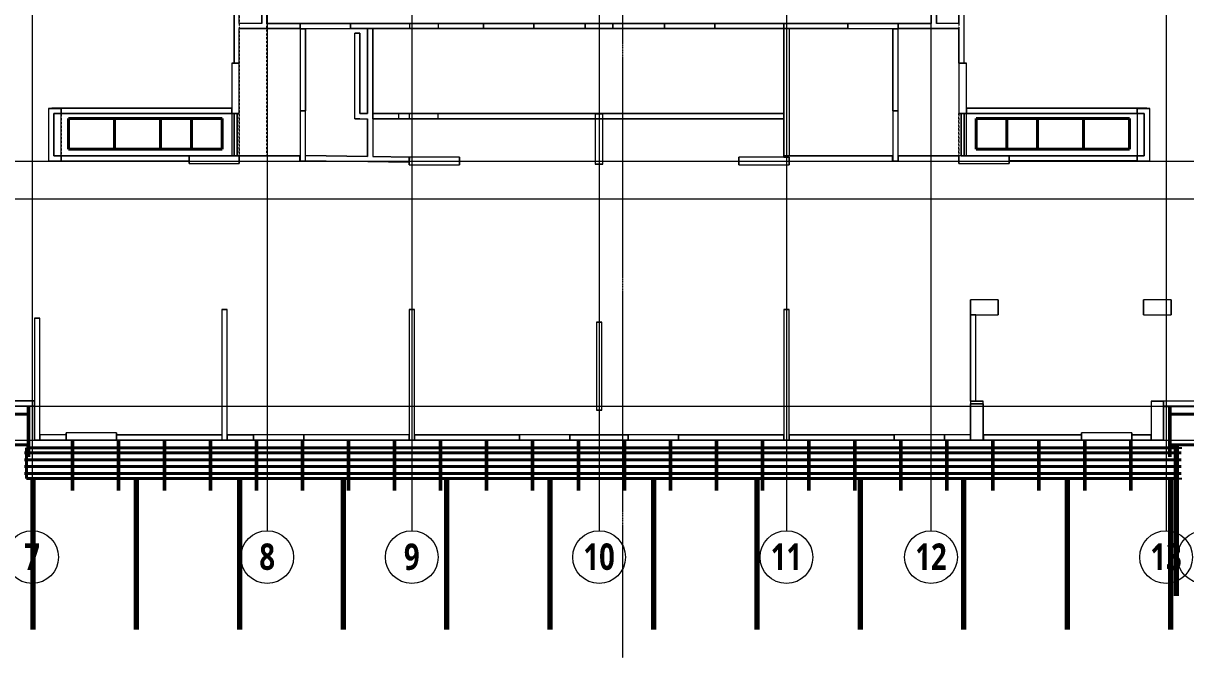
# Model space of a CAD drawing. Header units: millimetres. Extents: x -41779 to 122129, y -6962 to 59838.
# Drawn here: x 1830 to 48065, y -6962 to 18276 of the extents above; entities that cross this region are included whole.
import ezdxf

# ---------------------------------------------------------------- set-up
doc = ezdxf.new("R2010")
doc.units = ezdxf.units.MM
for name, pattern in [('Dash', [6.35, 3.175, -3.175]), ('Dash Dot 3mm', [5, 3, -1, 0, -1]), ('Grid Line', [10, 8, -1, 0, -1])]:
    doc.linetypes.add(name, pattern=pattern)
for name, color, linetype, lineweight in [('A-ANNO-MATC', 214, 'Dash Dot 3mm', 9), ('A-DETL', 90, 'Continuous', 5), ('A-DETL-HDLN', 90, 'Dash', 5), ('A-FLOR', 192, 'Continuous', 5), ('A-WALL', 113, 'Continuous', 15), ('S-BEAM', 12, 'Continuous', 15), ('S-GRID', 1, 'Continuous', 5), ('S-GRID-IDEN', 1, 'Continuous', 9)]:
    doc.layers.add(name, color=color, linetype=linetype, lineweight=lineweight)
doc.styles.add('Roboto_B', font='Roboto-Bold.ttf', dxfattribs={"width": 0.8, "height": 1050})

# ---------------------------------------------------------------- blocks, each defined once
blk = doc.blocks.new('BMS-SUPPER STRUCTURE_180317_rvt-1-Level 2 -  FRAME')
at = {"layer": 'A-FLOR', "color": 55}
for p, q in [((11523, 18271), (11523, 21676)), ((37943, 21676), (37943, 18271)), ((12843, 18271), (11523, 18271)), ((20133, 18271), (14843, 18271)), ((15733, 14681), (15733, 18061)), ((15733, 18061), (20133, 18061)), ((15733, 14471), (15733, 18061)), ((24183, 18271), (22133, 18271)), ((22133, 18061), (24183, 18061)), ((27333, 18271), (25283, 18271)), ((25283, 18061), (27333, 18061)), ((34623, 18271), (29333, 18271)), ((29333, 18061), (32078, 18061)), ((32078, 18061), (32078, 14681)), ((37943, 18271), (36623, 18271)), ((3333, 14691), (10123, 14691)), ((10213, 14691), (10213, 13001)), ((32078, 14681), (15733, 14681)), ((39253, 13001), (39253, 14691)), ((39343, 14691), (46133, 14691)), ((8423, 13001), (3333, 13001)), ((46133, 13001), (41043, 13001)), ((-2427, 3041), (2278, 3041)), ((47183, 3041), (51893, 3041)), ((2488, 1691), (3543, 1691)), ((5543, 1691), (9728, 1691)), ((9938, 1691), (10993, 1691)), ((12993, 1691), (17178, 1691)), ((17388, 1691), (21573, 1691)), ((23573, 1691), (25893, 1691)), ((27893, 1691), (32078, 1691)), ((32288, 1691), (36473, 1691)), ((38473, 1691), (39508, 1691)), ((40008, 1691), (43923, 1691)), ((45923, 1691), (46683, 1691))]:
    blk.add_line(p, q, dxfattribs=at)
at = {"layer": 'A-FLOR', "color": 9}
for p, q in [((11523, 21666), (11523, 18271)), ((37943, 18271), (37943, 21676)), ((11523, 18271), (12843, 18271)), ((12843, 18271), (14843, 18271)), ((14843, 18271), (15733, 18271)), ((15733, 18271), (18327, 18271)), ((15733, 18061), (15733, 14681)), ((16771, 18271), (20133, 18271)), ((20133, 18061), (16771, 18061)), ((18327, 18271), (20133, 18271)), ((20133, 18271), (22133, 18271)), ((20133, 18271), (22133, 18271)), ((22133, 18271), (20133, 18271)), ((22133, 18061), (20133, 18061)), ((22133, 18271), (24183, 18271)), ((22133, 18271), (24183, 18271)), ((24183, 18061), (22133, 18061)), ((24183, 18271), (25283, 18271)), ((24183, 18271), (25283, 18271)), ((25283, 18271), (24183, 18271)), ((25283, 18061), (24183, 18061)), ((25283, 18271), (27333, 18271)), ((25283, 18271), (27333, 18271)), ((27333, 18061), (25283, 18061)), ((27333, 18271), (29333, 18271)), ((27333, 18271), (29333, 18271)), ((29333, 18271), (27333, 18271)), ((29333, 18061), (27333, 18061)), ((29333, 18271), (34623, 18271)), ((29333, 18271), (32078, 18271)), ((32078, 18061), (29333, 18061)), ((32078, 18271), (32078, 14681)), ((32078, 14681), (32078, 18061)), ((34623, 18271), (36623, 18271)), ((36623, 18271), (37943, 18271)), ((3333, 14691), (3053, 14691)), ((3053, 14691), (3053, 13001)), ((10123, 14691), (3333, 14691)), ((10213, 13001), (10213, 14691)), ((15733, 14681), (16771, 14681)), ((16771, 14471), (15733, 14471)), ((15733, 14471), (16771, 14471)), ((16771, 14681), (32078, 14681)), ((18327, 14471), (16771, 14471)), ((24583, 14471), (18327, 14471)), ((24883, 14471), (24583, 14471)), ((24583, 14471), (24883, 14471)), ((32078, 14471), (24883, 14471)), ((39253, 14691), (39253, 13001)), ((46133, 14691), (39343, 14691)), ((46413, 14691), (46133, 14691)), ((46413, 13001), (46413, 14691)), ((3053, 13001), (3333, 13001)), ((3333, 13001), (8423, 13001)), ((8423, 13001), (10123, 13001)), ((39343, 13001), (41043, 13001)), ((41043, 13001), (46133, 13001)), ((46133, 13001), (46413, 13001)), ((2278, 3041), (-2427, 3041)), ((2278, 1691), (2278, 3041)), ((51893, 3041), (47183, 3041)), ((47183, 3031), (47183, 1691)), ((2488, 1691), (2278, 1691)), ((3543, 1691), (2488, 1691)), ((5543, 1691), (3543, 1691)), ((9728, 1691), (5543, 1691)), ((9938, 1691), (9728, 1691)), ((10993, 1691), (9938, 1691)), ((12993, 1691), (10993, 1691)), ((17178, 1691), (12993, 1691)), ((17388, 1691), (17178, 1691)), ((21573, 1691), (17388, 1691)), ((23573, 1691), (21573, 1691)), ((25893, 1691), (23573, 1691)), ((27893, 1691), (25893, 1691)), ((32078, 1691), (27893, 1691)), ((32288, 1691), (32078, 1691)), ((36473, 1691), (32288, 1691)), ((38473, 1691), (36473, 1691)), ((39508, 1691), (38473, 1691)), ((40008, 1691), (39508, 1691)), ((40021, 1691), (40008, 1691)), ((43923, 1691), (40021, 1691)), ((45923, 1691), (43923, 1691)), ((46683, 1691), (45923, 1691)), ((47183, 1691), (46683, 1691))]:
    blk.add_line(p, q, dxfattribs=at)
at = {"layer": 'A-FLOR', "color": 43}
for p, q in [((14843, 18271), (12843, 18271)), ((22133, 18271), (20133, 18271)), ((20133, 18061), (22133, 18061)), ((25283, 18271), (24183, 18271)), ((24183, 18061), (25283, 18061)), ((29333, 18271), (27333, 18271)), ((27333, 18061), (29333, 18061)), ((36623, 18271), (34623, 18271)), ((3053, 13001), (3053, 14691)), ((3053, 14691), (3333, 14691)), ((10123, 14691), (10213, 14691)), ((39253, 14691), (39343, 14691)), ((46133, 14691), (46413, 14691)), ((46413, 14691), (46413, 13001)), ((3333, 13001), (3053, 13001)), ((10213, 13001), (8423, 13001)), ((41043, 13001), (39253, 13001)), ((46413, 13001), (46133, 13001)), ((2278, 3041), (2278, 1691)), ((47183, 1691), (47183, 3041)), ((2278, 1691), (2488, 1691)), ((3543, 1691), (5543, 1691)), ((9728, 1691), (9938, 1691)), ((10993, 1691), (12993, 1691)), ((17178, 1691), (17388, 1691)), ((21573, 1691), (23573, 1691)), ((25893, 1691), (27893, 1691)), ((32078, 1691), (32288, 1691)), ((36473, 1691), (38473, 1691)), ((39508, 1691), (40008, 1691)), ((43923, 1691), (45923, 1691)), ((46683, 1691), (47183, 1691))]:
    blk.add_line(p, q, dxfattribs=at)
at = {"layer": 'A-FLOR', "color": 50}
for p, q in [((15733, 18271), (16771, 18271)), ((17186, 18271), (15733, 18271)), ((16771, 18061), (15733, 18061)), ((15733, 18061), (15733, 14681)), ((20133, 18271), (17186, 18271)), ((24183, 18271), (22133, 18271)), ((27333, 18271), (25283, 18271)), ((30936, 18271), (29333, 18271)), ((32078, 18271), (30936, 18271)), ((32078, 18061), (32078, 18271)), ((32078, 14681), (32078, 18061)), ((10213, 14691), (10123, 14691)), ((15733, 14681), (15733, 14471)), ((16771, 14471), (17186, 14471)), ((17186, 14471), (24583, 14471)), ((24883, 14471), (32078, 14471)), ((32078, 14681), (32078, 14471)), ((32078, 14471), (32078, 14681)), ((39343, 14691), (39253, 14691)), ((10123, 13001), (10213, 13001)), ((39253, 13001), (39343, 13001)), ((47183, 3041), (47183, 3031))]:
    blk.add_line(p, q, dxfattribs=at)
at = {"layer": 'A-WALL', "color": 8, "lineweight": 18}
for p, q in [((14843, 18271), (12843, 18271)), ((12843, 18271), (12843, 18061)), ((12843, 18061), (14843, 18061)), ((14843, 18061), (14843, 18271)), ((22133, 18271), (20133, 18271)), ((20133, 18271), (20133, 18061)), ((20133, 18061), (22133, 18061)), ((22133, 18061), (22133, 18271)), ((25283, 18271), (24183, 18271)), ((24183, 18271), (24183, 18061)), ((24183, 18061), (25283, 18061)), ((25283, 18061), (25283, 18271)), ((29333, 18271), (27333, 18271)), ((27333, 18271), (27333, 18061)), ((27333, 18061), (29333, 18061)), ((29333, 18061), (29333, 18271)), ((36623, 18271), (34623, 18271)), ((34623, 18271), (34623, 18061)), ((34623, 18061), (36623, 18061)), ((36623, 18061), (36623, 18271)), ((10423, 16691), (10123, 16691)), ((10123, 16691), (10123, 14691)), ((10423, 14691), (10423, 16691)), ((39343, 16691), (39043, 16691)), ((39043, 16691), (39043, 14691)), ((39343, 14691), (39343, 16691)), ((2833, 14891), (2833, 12791)), ((3333, 14891), (2833, 14891)), ((3333, 12791), (3333, 14891)), ((46133, 14891), (46133, 12791)), ((46633, 14891), (46133, 14891)), ((46633, 12791), (46633, 14891)), ((10123, 14691), (10423, 14691)), ((12843, 14791), (12843, 12791)), ((13053, 14791), (12843, 14791)), ((13053, 12791), (13053, 14791)), ((24883, 14671), (24583, 14671)), ((24583, 14671), (24583, 12671)), ((24883, 12671), (24883, 14671)), ((36623, 14791), (36413, 14791)), ((36413, 14791), (36413, 12791)), ((36623, 12791), (36623, 14791)), ((39043, 14691), (39343, 14691)), ((10423, 13001), (8423, 13001)), ((8423, 13001), (8423, 12701)), ((10423, 12701), (10423, 13001)), ((19178, 12946), (17178, 12946)), ((17178, 12946), (17178, 12646)), ((19178, 12646), (19178, 12946)), ((32288, 12946), (30288, 12946)), ((30288, 12946), (30288, 12646)), ((32288, 12646), (32288, 12946)), ((41043, 13001), (39043, 13001)), ((39043, 13001), (39043, 12701)), ((41043, 12701), (41043, 13001)), ((2833, 12791), (3333, 12791)), ((8423, 12701), (10423, 12701)), ((12843, 12791), (13053, 12791)), ((17178, 12646), (19178, 12646)), ((24583, 12671), (24883, 12671)), ((30288, 12646), (32288, 12646)), ((36413, 12791), (36623, 12791)), ((39043, 12701), (41043, 12701)), ((46133, 12791), (46633, 12791)), ((40608, 7281), (39508, 7281)), ((39508, 7281), (39508, 6681)), ((40608, 6681), (40608, 7281)), ((47483, 7281), (46383, 7281)), ((46383, 7281), (46383, 6681)), ((47483, 6681), (47483, 7281)), ((2488, 6541), (2278, 6541)), ((2278, 6541), (2278, 1691)), ((2488, 1691), (2488, 6541)), ((9938, 6891), (9728, 6891)), ((9728, 6891), (9728, 1691)), ((9938, 1691), (9938, 6891)), ((17388, 6891), (17178, 6891)), ((17178, 6891), (17178, 1691)), ((17388, 1691), (17388, 6891)), ((32288, 6891), (32078, 6891)), ((32078, 6891), (32078, 1691)), ((32288, 1691), (32288, 6891)), ((39508, 6681), (40608, 6681)), ((46383, 6681), (47483, 6681)), ((24838, 6391), (24628, 6391)), ((24628, 6391), (24628, 2891)), ((24838, 2891), (24838, 6391)), ((39508, 3241), (39508, 1691)), ((40008, 3241), (39508, 3241)), ((40008, 1691), (40008, 3241)), ((46683, 3241), (46683, 1691)), ((47183, 3241), (46683, 3241)), ((47183, 1691), (47183, 3241)), ((24628, 2891), (24838, 2891)), ((5543, 1991), (3543, 1991)), ((3543, 1991), (3543, 1691)), ((5543, 1691), (5543, 1991)), ((12993, 1901), (10993, 1901)), ((10993, 1901), (10993, 1691)), ((12993, 1691), (12993, 1901)), ((23573, 1901), (21573, 1901)), ((21573, 1901), (21573, 1691)), ((23573, 1691), (23573, 1901)), ((27893, 1901), (25893, 1901)), ((25893, 1901), (25893, 1691)), ((27893, 1691), (27893, 1901)), ((38473, 1901), (36473, 1901)), ((36473, 1901), (36473, 1691)), ((38473, 1691), (38473, 1901)), ((45923, 1991), (43923, 1991)), ((43923, 1991), (43923, 1691)), ((45923, 1691), (45923, 1991)), ((2278, 1691), (2488, 1691)), ((3543, 1691), (5543, 1691)), ((9728, 1691), (9938, 1691)), ((10993, 1691), (12993, 1691)), ((17178, 1691), (17388, 1691)), ((21573, 1691), (23573, 1691)), ((25893, 1691), (27893, 1691)), ((32078, 1691), (32288, 1691)), ((36473, 1691), (38473, 1691)), ((39508, 1691), (40008, 1691)), ((43923, 1691), (45923, 1691)), ((46683, 1691), (47183, 1691))]:
    blk.add_line(p, q, dxfattribs=at)
at = {"layer": 'A-WALL', "color": 253, "lineweight": 13}
for p, q in [((12843, 18061), (12843, 18271)), ((14843, 18271), (12843, 18271)), ((12843, 18061), (14843, 18061)), ((14843, 18271), (14843, 18061)), ((20133, 18061), (20133, 18271)), ((22133, 18271), (20133, 18271)), ((20133, 18061), (22133, 18061)), ((22133, 18271), (22133, 18061)), ((24183, 18061), (24183, 18271)), ((25283, 18271), (24183, 18271)), ((24183, 18061), (25283, 18061)), ((25283, 18271), (25283, 18061)), ((27333, 18061), (27333, 18271)), ((29333, 18271), (27333, 18271)), ((27333, 18061), (29333, 18061)), ((29333, 18271), (29333, 18061)), ((34623, 18061), (34623, 18271)), ((36623, 18271), (34623, 18271)), ((34623, 18061), (36623, 18061)), ((36623, 18271), (36623, 18061)), ((10123, 16691), (10423, 16691)), ((10123, 16691), (10123, 14691)), ((10423, 14691), (10423, 16691)), ((39043, 16691), (39343, 16691)), ((39043, 16691), (39043, 14691)), ((39343, 14691), (39343, 16691)), ((2833, 14891), (2833, 12791)), ((2833, 14891), (3333, 14891)), ((3333, 12791), (3333, 14891)), ((46133, 14891), (46133, 12791)), ((46133, 14891), (46633, 14891)), ((46633, 12791), (46633, 14891)), ((10423, 14691), (10123, 14691)), ((12843, 14791), (12843, 12791)), ((12843, 14791), (13053, 14791)), ((13053, 12791), (13053, 14791)), ((24583, 14671), (24883, 14671)), ((24583, 14671), (24583, 12671)), ((24883, 12671), (24883, 14671)), ((36413, 14791), (36623, 14791)), ((36413, 14791), (36413, 12791)), ((36623, 12791), (36623, 14791)), ((39343, 14691), (39043, 14691)), ((10423, 13001), (8423, 13001)), ((8423, 12701), (8423, 13001)), ((10423, 13001), (10423, 12701)), ((19178, 12946), (17178, 12946)), ((17178, 12646), (17178, 12946)), ((19178, 12946), (19178, 12646)), ((30288, 12646), (30288, 12946)), ((32288, 12946), (30288, 12946)), ((32288, 12946), (32288, 12646)), ((41043, 13001), (39043, 13001)), ((39043, 12701), (39043, 13001)), ((41043, 13001), (41043, 12701)), ((3333, 12791), (2833, 12791)), ((8423, 12701), (10423, 12701)), ((13053, 12791), (12843, 12791)), ((17178, 12646), (19178, 12646)), ((24883, 12671), (24583, 12671)), ((30288, 12646), (32288, 12646)), ((36623, 12791), (36413, 12791)), ((39043, 12701), (41043, 12701)), ((46633, 12791), (46133, 12791)), ((39508, 6681), (39508, 7281)), ((40608, 7281), (39508, 7281)), ((40608, 7281), (40608, 6681)), ((46383, 6681), (46383, 7281)), ((47483, 7281), (46383, 7281)), ((47483, 7281), (47483, 6681)), ((2278, 6541), (2488, 6541)), ((2278, 6541), (2278, 1691)), ((2488, 1691), (2488, 6541)), ((9728, 6891), (9938, 6891)), ((9728, 6891), (9728, 1691)), ((9938, 1691), (9938, 6891)), ((17178, 6891), (17388, 6891)), ((17178, 6891), (17178, 1691)), ((17388, 1691), (17388, 6891)), ((32078, 6891), (32288, 6891)), ((32078, 6891), (32078, 1691)), ((32288, 1691), (32288, 6891)), ((39508, 6681), (40608, 6681)), ((46383, 6681), (47483, 6681)), ((24628, 6391), (24838, 6391)), ((24628, 6391), (24628, 2891)), ((24838, 2891), (24838, 6391)), ((39508, 3241), (39508, 1691)), ((39508, 3241), (40008, 3241)), ((40008, 1691), (40008, 3241)), ((46683, 3241), (46683, 1691)), ((46683, 3241), (47183, 3241)), ((47183, 1691), (47183, 3241)), ((24838, 2891), (24628, 2891)), ((39508, 1691), (39508, 3141)), ((40008, 3141), (39508, 3141)), ((40008, 3141), (40008, 1691)), ((5543, 1991), (3543, 1991)), ((3543, 1691), (3543, 1991)), ((5543, 1991), (5543, 1691)), ((12993, 1901), (10993, 1901)), ((10993, 1691), (10993, 1901)), ((12993, 1901), (12993, 1691)), ((23573, 1901), (21573, 1901)), ((21573, 1691), (21573, 1901)), ((23573, 1901), (23573, 1691)), ((27893, 1901), (25893, 1901)), ((25893, 1691), (25893, 1901)), ((27893, 1901), (27893, 1691)), ((38473, 1901), (36473, 1901)), ((36473, 1691), (36473, 1901)), ((38473, 1901), (38473, 1691)), ((45923, 1991), (43923, 1991)), ((43923, 1691), (43923, 1991)), ((45923, 1991), (45923, 1691)), ((2488, 1691), (2278, 1691)), ((3543, 1691), (5543, 1691)), ((9938, 1691), (9728, 1691)), ((10993, 1691), (12993, 1691)), ((17388, 1691), (17178, 1691)), ((21573, 1691), (23573, 1691)), ((25893, 1691), (27893, 1691)), ((32288, 1691), (32078, 1691)), ((36473, 1691), (38473, 1691)), ((40008, 1691), (39508, 1691)), ((40008, 1691), (39508, 1691)), ((43923, 1691), (45923, 1691)), ((47183, 1691), (46683, 1691))]:
    blk.add_line(p, q, dxfattribs=at)
at = {"layer": 'A-WALL', "color": 254, "lineweight": 13}
for p, q in [((39508, 3141), (39508, 1901)), ((39508, 3141), (40008, 3141)), ((40008, 1691), (40008, 3141)), ((40008, 1691), (39508, 1691))]:
    blk.add_line(p, q, dxfattribs=at)
at = {"layer": 'A-WALL', "color": 10, "lineweight": 13}
blk.add_line((39508, 1901), (39508, 1691), dxfattribs=at)
at = {"layer": 'S-BEAM', "color": 135, "lineweight": 13}
for p, q in [((11523, 18271), (11523, 21666)), ((37943, 21676), (37943, 18271)), ((10213, 20506), (10213, 16691)), ((10423, 18271), (10423, 20506)), ((11313, 20596), (11313, 18271)), ((38153, 18271), (38153, 20596)), ((39043, 20506), (39043, 18271)), ((39253, 16691), (39253, 20506)), ((11313, 18271), (10423, 18271)), ((10423, 16691), (10423, 18061)), ((10423, 18061), (12843, 18061)), ((12843, 18271), (11523, 18271)), ((12843, 18048), (13053, 18048)), ((12843, 18048), (12843, 14791)), ((13053, 14791), (13053, 18048)), ((15733, 18271), (14843, 18271)), ((14843, 18061), (15733, 18061)), ((20133, 18271), (15733, 18271)), ((15733, 18061), (20133, 18061)), ((34623, 18271), (29333, 18271)), ((29333, 18061), (34623, 18061)), ((36413, 18048), (36623, 18048)), ((36413, 18048), (36413, 14791)), ((37943, 18271), (36623, 18271)), ((36623, 18061), (39043, 18061)), ((36623, 14791), (36623, 18048)), ((39043, 18271), (38153, 18271)), ((39043, 18061), (39043, 16691)), ((2961, 14891), (2961, 14901)), ((10123, 14901), (2961, 14901)), ((46518, 14901), (39343, 14901)), ((46518, 14901), (46518, 14891)), ((3333, 14691), (10123, 14691)), ((10123, 14691), (10123, 13001)), ((10333, 13001), (10333, 14691)), ((39133, 14691), (39133, 13001)), ((39343, 14691), (46133, 14691)), ((39343, 13001), (39343, 14691)), ((8423, 13001), (3333, 13001)), ((12830, 13001), (10423, 13001)), ((12830, 13001), (12830, 12791)), ((36400, 13001), (32078, 13001)), ((32078, 13001), (32078, 12946)), ((36400, 13001), (36400, 12791)), ((39043, 13001), (36623, 13001)), ((46133, 13001), (41043, 13001)), ((3333, 12791), (8423, 12791)), ((10423, 12791), (12830, 12791)), ((32288, 12791), (36400, 12791)), ((36623, 12791), (39043, 12791)), ((41043, 12801), (46133, 12801)), ((39508, 6681), (39508, 3241)), ((39718, 3241), (39718, 6681)), ((2278, 3251), (-2427, 3251)), ((51893, 3241), (47183, 3241)), ((-2427, 3041), (2278, 3041)), ((47183, 3031), (51893, 3031)), ((3543, 1901), (2488, 1901)), ((5543, 1901), (9728, 1901)), ((9938, 1901), (10993, 1901)), ((17178, 1901), (12993, 1901)), ((21573, 1901), (17388, 1901)), ((25893, 1901), (23573, 1901)), ((32078, 1901), (27893, 1901)), ((36473, 1901), (32288, 1901)), ((39508, 1901), (38473, 1901)), ((40021, 1691), (40021, 1901)), ((43923, 1901), (40021, 1901)), ((46683, 1901), (45923, 1901)), ((2488, 1691), (3543, 1691)), ((9728, 1691), (5543, 1691)), ((10993, 1691), (9938, 1691)), ((12993, 1691), (17178, 1691)), ((17388, 1691), (21573, 1691)), ((23573, 1691), (25893, 1691)), ((27893, 1691), (32078, 1691)), ((32288, 1691), (36473, 1691)), ((38473, 1691), (39508, 1691)), ((40021, 1691), (43923, 1691)), ((45923, 1691), (46683, 1691))]:
    blk.add_line(p, q, dxfattribs=at)
at = {"layer": 'S-BEAM', "color": 254, "lineweight": 13}
for p, q in [((11523, 18271), (11523, 21666)), ((37943, 21676), (37943, 18271)), ((10213, 16691), (10213, 20506)), ((10423, 18271), (10423, 20506)), ((11313, 18271), (11313, 20596)), ((38153, 20596), (38153, 18271)), ((39043, 18271), (39043, 20506)), ((39253, 16691), (39253, 20506)), ((11313, 18271), (10423, 18271)), ((10423, 16691), (10423, 18061)), ((12843, 18061), (10423, 18061)), ((12843, 18271), (11523, 18271)), ((13053, 18048), (12843, 18048)), ((12843, 18048), (12843, 14791)), ((13053, 18048), (13053, 14791)), ((15733, 18271), (14843, 18271)), ((15523, 18061), (14843, 18061)), ((15523, 18061), (15523, 14681)), ((15733, 18061), (15523, 18061)), ((15733, 18271), (18327, 18271)), ((18327, 18061), (15733, 18061)), ((15733, 18061), (15733, 14681)), ((18327, 18271), (18327, 18061)), ((20133, 18271), (18327, 18271)), ((20133, 18061), (18327, 18061)), ((20133, 18061), (20133, 18271)), ((29333, 18271), (29333, 18061)), ((34623, 18271), (29333, 18271)), ((32078, 18061), (29333, 18061)), ((32078, 18061), (32078, 14681)), ((32288, 18061), (32078, 18061)), ((34623, 18061), (32288, 18061)), ((32288, 18061), (32288, 13001)), ((34623, 18061), (34623, 18271)), ((36623, 18048), (36413, 18048)), ((36413, 14791), (36413, 18048)), ((37943, 18271), (36623, 18271)), ((39043, 18061), (36623, 18061)), ((36623, 14791), (36623, 18048)), ((39043, 18271), (38153, 18271)), ((39043, 16691), (39043, 18061)), ((15223, 17881), (15013, 17881)), ((15013, 14471), (15013, 17881)), ((15223, 14682), (15223, 17881)), ((2961, 14901), (2961, 14891)), ((2962, 14901), (10123, 14901)), ((10123, 14901), (10123, 14691)), ((39343, 14691), (39343, 14901)), ((39343, 14901), (46518, 14901)), ((46518, 14891), (46518, 14901)), ((3333, 14691), (10123, 14691)), ((10333, 14691), (10333, 13001)), ((12843, 14791), (13053, 14791)), ((15223, 14471), (15013, 14471)), ((15223, 14681), (15523, 14681)), ((15223, 14471), (15523, 14471)), ((15523, 14471), (15523, 12975)), ((15733, 14681), (15733, 14471)), ((16771, 14681), (15733, 14681)), ((15733, 14471), (15733, 12971)), ((15733, 14471), (16771, 14471)), ((18327, 14681), (16771, 14681)), ((18327, 14471), (16771, 14471)), ((18327, 14681), (32078, 14681)), ((18327, 14471), (18327, 14679)), ((24583, 14471), (18327, 14471)), ((24583, 14671), (24583, 14471)), ((24583, 14671), (24583, 14471)), ((24883, 14671), (24583, 14671)), ((24883, 14471), (24883, 14671)), ((24883, 14471), (24883, 14671)), ((24883, 14471), (32078, 14471)), ((32078, 14471), (32078, 13001)), ((36413, 14791), (36623, 14791)), ((39133, 13001), (39133, 14691)), ((39343, 14691), (46133, 14691)), ((8423, 13001), (3333, 13001)), ((8423, 12791), (8423, 13001)), ((10423, 13001), (12830, 13001)), ((12830, 12791), (12830, 13001)), ((15523, 12975), (13053, 13018)), ((13053, 12808), (13053, 13018)), ((15733, 12971), (17178, 12946)), ((17186, 12946), (17178, 12946)), ((17186, 12946), (17182, 12736)), ((32078, 12946), (32078, 13001)), ((32078, 13001), (32288, 13001)), ((32288, 13001), (36400, 13001)), ((36400, 12791), (36400, 13001)), ((36623, 13001), (39043, 13001)), ((41043, 12801), (41043, 13001)), ((46133, 13001), (41043, 13001)), ((8423, 12791), (3333, 12791)), ((10423, 12791), (12830, 12791)), ((17178, 12736), (13053, 12808)), ((17182, 12736), (17178, 12736)), ((17182, 12736), (17178, 12736)), ((32288, 12791), (36400, 12791)), ((36623, 12791), (39043, 12791)), ((46133, 12801), (41043, 12801)), ((39508, 3241), (39508, 6681)), ((39718, 3241), (39718, 6681)), ((-2427, 3251), (2278, 3251)), ((39508, 3241), (39718, 3241)), ((51893, 3241), (47183, 3241)), ((-2427, 3041), (2278, 3041)), ((3543, 1901), (2488, 1901)), ((5543, 1901), (5543, 1691)), ((9728, 1901), (5543, 1901)), ((10993, 1901), (9938, 1901)), ((12993, 1901), (12993, 1691)), ((17178, 1901), (12993, 1901)), ((17388, 1901), (21573, 1901)), ((21573, 1691), (21573, 1901)), ((23573, 1901), (25893, 1901)), ((27893, 1901), (27893, 1691)), ((27893, 1901), (32078, 1901)), ((32288, 1901), (36473, 1901)), ((36473, 1691), (36473, 1901)), ((39508, 1901), (38473, 1901)), ((40021, 1901), (40021, 1691)), ((40021, 1901), (43923, 1901)), ((45923, 1901), (46683, 1901)), ((3543, 1691), (2488, 1691)), ((9728, 1691), (5543, 1691)), ((10993, 1691), (9938, 1691)), ((17178, 1691), (12993, 1691)), ((17388, 1691), (21573, 1691)), ((23573, 1691), (25893, 1691)), ((27893, 1691), (32078, 1691)), ((32288, 1691), (36473, 1691)), ((39508, 1691), (38473, 1691)), ((40021, 1691), (43923, 1691)), ((45923, 1691), (46683, 1691))]:
    blk.add_line(p, q, dxfattribs=at)
at = {"layer": 'S-BEAM', "color": 10, "lineweight": 13}
for p, q in [((12843, 18061), (12843, 18271)), ((14843, 18271), (14843, 18061)), ((15733, 18271), (17186, 18271)), ((17186, 18271), (15733, 18271)), ((17186, 18061), (15733, 18061)), ((17186, 18061), (15733, 18061)), ((15733, 18061), (15733, 14681)), ((17186, 18271), (17186, 18061)), ((36623, 18271), (36623, 18061)), ((10213, 16691), (10423, 16691)), ((39043, 16691), (39253, 16691)), ((3333, 14891), (2961, 14891)), ((3333, 14691), (3333, 14891)), ((46518, 14891), (46133, 14891)), ((46133, 14891), (46133, 14691)), ((10333, 14691), (10123, 14691)), ((15733, 14471), (15733, 14681)), ((15733, 14681), (16771, 14681)), ((15733, 14471), (16771, 14471)), ((17186, 14681), (16771, 14681)), ((16771, 14681), (17186, 14681)), ((16771, 14471), (17186, 14471)), ((16771, 14471), (17186, 14471)), ((17186, 14471), (17186, 14681)), ((24883, 14671), (24583, 14671)), ((39343, 14691), (39133, 14691)), ((3333, 12791), (3333, 13001)), ((10333, 13001), (10123, 13001)), ((10423, 12791), (10423, 13001)), ((13053, 12808), (13053, 13018)), ((17178, 12946), (17186, 12946)), ((17182, 12736), (17186, 12946)), ((32288, 12946), (32078, 12946)), ((32288, 12791), (32288, 12946)), ((36623, 12791), (36623, 13001)), ((39043, 13001), (39043, 12791)), ((39343, 13001), (39133, 13001)), ((46133, 13001), (46133, 12801)), ((39508, 6681), (39718, 6681)), ((2278, 3251), (2278, 3041)), ((47183, 3031), (47183, 3241)), ((2488, 1691), (2488, 1901)), ((3543, 1901), (3543, 1691)), ((9728, 1901), (9728, 1691)), ((9938, 1901), (9938, 1691)), ((10993, 1691), (10993, 1901)), ((17178, 1901), (17178, 1691)), ((17388, 1691), (17388, 1901)), ((23573, 1901), (23573, 1691)), ((25893, 1691), (25893, 1901)), ((32078, 1901), (32078, 1691)), ((32288, 1691), (32288, 1901)), ((38473, 1901), (38473, 1691)), ((39508, 1901), (39508, 1691)), ((43923, 1691), (43923, 1901)), ((45923, 1901), (45923, 1691)), ((46683, 1901), (46683, 1691))]:
    blk.add_line(p, q, dxfattribs=at)
at = {"layer": 'S-BEAM', "color": 253, "lineweight": 13}
for p, q in [((12843, 18271), (12843, 18061)), ((14843, 18061), (14843, 18271)), ((15523, 14681), (15523, 18061)), ((20133, 18271), (20133, 18061)), ((29333, 18061), (29333, 18271)), ((32078, 14681), (32078, 18061)), ((32288, 18061), (32288, 13001)), ((34623, 18271), (34623, 18061)), ((36623, 18061), (36623, 18271)), ((15013, 17881), (15223, 17881)), ((15013, 14471), (15013, 17881)), ((15223, 17881), (15223, 14682)), ((10423, 16691), (10213, 16691)), ((39253, 16691), (39043, 16691)), ((2961, 14891), (3333, 14891)), ((3333, 14891), (3333, 14691)), ((10123, 14691), (10123, 14901)), ((39343, 14901), (39343, 14691)), ((46133, 14691), (46133, 14891)), ((46133, 14891), (46518, 14891)), ((10123, 14691), (10333, 14691)), ((10123, 14691), (10123, 13001)), ((13053, 14791), (12843, 14791)), ((15013, 14471), (15223, 14471)), ((15523, 14681), (15223, 14681)), ((15223, 14471), (15523, 14471)), ((15523, 12975), (15523, 14471)), ((15733, 14471), (15733, 12971)), ((16771, 14681), (32078, 14681)), ((16771, 14471), (16771, 14681)), ((24583, 14471), (16771, 14471)), ((32078, 14471), (24883, 14471)), ((32078, 13001), (32078, 14471)), ((36623, 14791), (36413, 14791)), ((39133, 14691), (39343, 14691)), ((39343, 13001), (39343, 14691)), ((3333, 13001), (3333, 12791)), ((8423, 13001), (8423, 12791)), ((10123, 13001), (10333, 13001)), ((10423, 13001), (10423, 12791)), ((13053, 13018), (15523, 12975)), ((17178, 12946), (15733, 12971)), ((32078, 12946), (32288, 12946)), ((32288, 12946), (32288, 12791)), ((36623, 13001), (36623, 12791)), ((39043, 12791), (39043, 13001)), ((39133, 13001), (39343, 13001)), ((41043, 13001), (41043, 12801)), ((46133, 12801), (46133, 13001)), ((17178, 12736), (13053, 12808)), ((39718, 6681), (39508, 6681)), ((2278, 3041), (2278, 3251)), ((39718, 3241), (39508, 3241)), ((47183, 3241), (47183, 3031)), ((51893, 3031), (47183, 3031)), ((2488, 1901), (2488, 1691)), ((3543, 1691), (3543, 1901)), ((5543, 1691), (5543, 1901)), ((9728, 1901), (9728, 1691)), ((9938, 1691), (9938, 1901)), ((10993, 1901), (10993, 1691)), ((12993, 1691), (12993, 1901)), ((17178, 1691), (17178, 1901)), ((17388, 1901), (17388, 1691)), ((21573, 1901), (21573, 1691)), ((23573, 1691), (23573, 1901)), ((25893, 1901), (25893, 1691)), ((27893, 1691), (27893, 1901)), ((32078, 1691), (32078, 1901)), ((32288, 1901), (32288, 1691)), ((36473, 1901), (36473, 1691)), ((38473, 1691), (38473, 1901)), ((39508, 1691), (39508, 1901)), ((43923, 1901), (43923, 1691)), ((45923, 1691), (45923, 1901)), ((46683, 1691), (46683, 1901))]:
    blk.add_line(p, q, dxfattribs=at)
blk = doc.blocks.new('Grid - Circle-565542-Level 2 -  FRAME')
at = {"layer": 'S-GRID-IDEN'}
blk.add_circle((0, 0), 3.5, dxfattribs=at)

msp = doc.modelspace()

# ---------------------------------------------------------------- linework, layer by layer
at = {"layer": 'A-ANNO-MATC'}
msp.add_line((25681, -6962), (25681, 59838), dxfattribs=at)
at = {"layer": 'A-DETL', "lineweight": 40}
for p, q in [((3633, 14486), (5463, 14486)), ((3633, 13261), (3633, 14486)), ((5463, 14486), (7293, 14486)), ((5463, 13261), (5463, 14486)), ((7293, 13261), (7293, 14486)), ((7293, 14486), (8518, 14486)), ((8518, 14486), (9743, 14486)), ((8518, 13261), (8518, 14486)), ((9743, 13261), (9743, 14486)), ((39723, 13261), (39723, 14486)), ((40948, 14486), (39723, 14486)), ((40948, 13261), (40948, 14486)), ((42173, 14486), (40948, 14486)), ((44003, 14486), (42173, 14486)), ((42173, 13261), (42173, 14486)), ((45833, 14486), (44003, 14486)), ((44003, 13261), (44003, 14486)), ((45833, 13261), (45833, 14486)), ((3633, 13261), (5463, 13261)), ((5463, 13261), (7293, 13261)), ((7293, 13261), (8518, 13261)), ((8518, 13261), (9743, 13261)), ((40948, 13261), (39723, 13261)), ((42173, 13261), (40948, 13261)), ((44003, 13261), (42173, 13261)), ((45833, 13261), (44003, 13261)), ((203, 2731), (2033, 2731)), ((49263, 2731), (47433, 2731)), ((203, 1506), (2033, 1506)), ((1958, 1391), (3788, 1391)), ((1958, 1391), (1958, 166)), ((3788, 1391), (5618, 1391)), ((5618, 1391), (7448, 1391)), ((7448, 1391), (9278, 1391)), ((9278, 1391), (11108, 1391)), ((11108, 1391), (12938, 1391)), ((12938, 1391), (14768, 1391)), ((14768, 1391), (16598, 1391)), ((16598, 1391), (18428, 1391)), ((18428, 1391), (20258, 1391)), ((20258, 1391), (22088, 1391)), ((22088, 1391), (23918, 1391)), ((23918, 1391), (25748, 1391)), ((25748, 1391), (27578, 1391)), ((27578, 1391), (29408, 1391)), ((29408, 1391), (31238, 1391)), ((31238, 1391), (33068, 1391)), ((33068, 1391), (34898, 1391)), ((34898, 1391), (36728, 1391)), ((36728, 1391), (38558, 1391)), ((38558, 1391), (40388, 1391)), ((40388, 1391), (42218, 1391)), ((42218, 1391), (44048, 1391)), ((44048, 1391), (45878, 1391)), ((45878, 1391), (47708, 1391)), ((49263, 1506), (47433, 1506)), ((47708, 1391), (47708, 166)), ((1878, 1192), (5878, 1192)), ((5878, 1192), (9878, 1192)), ((9878, 1192), (13878, 1192)), ((13878, 1192), (17878, 1192)), ((17878, 1192), (21878, 1192)), ((21878, 1192), (25878, 1192)), ((25878, 1192), (29878, 1192)), ((29878, 1192), (33878, 1192)), ((33878, 1192), (37878, 1192)), ((37878, 1192), (41878, 1192)), ((41878, 1192), (45878, 1192)), ((45878, 1192), (47878, 1192)), ((1878, 917), (5878, 917)), ((1878, 642), (5878, 642)), ((5878, 917), (9878, 917)), ((5878, 642), (9878, 642)), ((9878, 917), (13878, 917)), ((9878, 642), (13878, 642)), ((13878, 917), (17878, 917)), ((13878, 642), (17878, 642)), ((17878, 917), (21878, 917)), ((17878, 642), (21878, 642)), ((21878, 917), (25878, 917)), ((21878, 642), (25878, 642)), ((25878, 917), (29878, 917)), ((25878, 642), (29878, 642)), ((29878, 917), (33878, 917)), ((29878, 642), (33878, 642)), ((33878, 917), (37878, 917)), ((33878, 642), (37878, 642)), ((37878, 917), (41878, 917)), ((37878, 642), (41878, 642)), ((41878, 917), (45878, 917)), ((41878, 642), (45878, 642)), ((45878, 917), (47878, 917)), ((45878, 642), (47878, 642)), ((1878, 367), (5878, 367)), ((1958, 166), (3788, 166)), ((3788, 166), (5618, 166)), ((5618, 166), (7448, 166)), ((5878, 367), (9878, 367)), ((7448, 166), (9278, 166)), ((9278, 166), (11108, 166)), ((9878, 367), (13878, 367)), ((11108, 166), (12938, 166)), ((12938, 166), (14768, 166)), ((13878, 367), (17878, 367)), ((14768, 166), (16598, 166)), ((16598, 166), (18428, 166)), ((17878, 367), (21878, 367)), ((18428, 166), (20258, 166)), ((20258, 166), (22088, 166)), ((21878, 367), (25878, 367)), ((22088, 166), (23918, 166)), ((23918, 166), (25748, 166)), ((25748, 166), (27578, 166)), ((25878, 367), (29878, 367)), ((27578, 166), (29408, 166)), ((29408, 166), (31238, 166)), ((29878, 367), (33878, 367)), ((31238, 166), (33068, 166)), ((33068, 166), (34898, 166)), ((33878, 367), (37878, 367)), ((34898, 166), (36728, 166)), ((36728, 166), (38558, 166)), ((37878, 367), (41878, 367)), ((38558, 166), (40388, 166)), ((40388, 166), (42218, 166)), ((41878, 367), (45878, 367)), ((42218, 166), (44048, 166)), ((44048, 166), (45878, 166)), ((45878, 367), (47878, 367)), ((45878, 166), (47708, 166))]:
    msp.add_line(p, q, dxfattribs=at)
at = {"layer": 'A-DETL', "lineweight": 50}
for p, q in [((2033, 3031), (2033, 1031)), ((47433, 3031), (47433, 1031)), ((3788, 1691), (3788, -309)), ((5618, 1691), (5618, -309)), ((7448, 1691), (7448, -309)), ((9278, 1691), (9278, -309)), ((11108, 1691), (11108, -309)), ((12938, 1691), (12938, -309)), ((14768, 1691), (14768, -309)), ((16598, 1691), (16598, -309)), ((18428, 1691), (18428, -309)), ((20258, 1691), (20258, -309)), ((22088, 1691), (22088, -309)), ((23918, 1691), (23918, -309)), ((25748, 1691), (25748, -309)), ((27578, 1691), (27578, -309)), ((29408, 1691), (29408, -309)), ((31238, 1691), (31238, -309)), ((33068, 1691), (33068, -309)), ((34898, 1691), (34898, -309)), ((36728, 1691), (36728, -309)), ((38558, 1691), (38558, -309)), ((40388, 1691), (40388, -309)), ((42218, 1691), (42218, -309)), ((44048, 1691), (44048, -309)), ((45878, 1691), (45878, -309))]:
    msp.add_line(p, q, dxfattribs=at)
at = {"layer": 'A-DETL', "lineweight": 25}
for p, q in [((41908, 1391), (47908, 1391)), ((41908, 166), (47908, 166))]:
    msp.add_line(p, q, dxfattribs=at)
at = {"layer": 'A-DETL', "lineweight": 70}
for p, q in [((47683, 1506), (47683, -4494)), ((2208, 166), (2208, -5834)), ((6322, 166), (6322, -5834)), ((10435, 166), (10435, -5834)), ((14549, 166), (14549, -5834)), ((18662, 166), (18662, -5834)), ((22776, 166), (22776, -5834)), ((26890, 166), (26890, -5834)), ((31003, 166), (31003, -5834)), ((35117, 166), (35117, -5834)), ((39231, 166), (39231, -5834)), ((43344, 166), (43344, -5834)), ((47458, 166), (47458, -5834))]:
    msp.add_line(p, q, dxfattribs=at)
at = {"layer": 'A-DETL-HDLN'}
for p, q in [((10423, 21676), (10423, 13001)), ((11523, 13001), (11523, 21676)), ((37943, 13001), (37943, 21676)), ((39043, 21676), (39043, 13001)), ((10423, 14691), (3333, 14691)), ((3333, 14691), (3333, 13001)), ((10423, 13001), (10423, 14691)), ((39043, 14691), (46133, 14691)), ((39043, 13001), (39043, 14691)), ((46133, 14691), (46133, 13001)), ((3333, 13001), (10423, 13001)), ((10423, 13001), (11523, 13001)), ((39043, 13001), (37943, 13001)), ((46133, 13001), (39043, 13001))]:
    msp.add_line(p, q, dxfattribs=at)
at = {"layer": 'S-GRID', "linetype": 'Grid Line'}
for p, q in [((2183, 55247), (2183, -1908)), ((11533, 55247), (11533, -1908)), ((17283, 55247), (17283, -1908)), ((24733, 55247), (24733, -1908)), ((32183, 55247), (32183, -1908)), ((37933, 55247), (37933, -1908)), ((47283, 55247), (47283, -1908)), ((76597, 12781), (-26915, 12781)), ((76597, 11281), (-26915, 11281)), ((76597, 3031), (-26915, 3031)), ((76597, 1681), (-26915, 1681))]:
    msp.add_line(p, q, dxfattribs=at)

# ---------------------------------------------------------------- block references
at = {"lineweight": 5}
msp.add_blockref('BMS-SUPPER STRUCTURE_180317_rvt-1-Level 2 -  FRAME', (0, 0), dxfattribs=at)
at = {"layer": 'S-GRID-IDEN', "xscale": 299.9999999999997, "yscale": 299.9999999999997, "zscale": 299.9999999999997, "rotation": 180}
for p in [(2183, -2958), (11533, -2958), (17283, -2958), (24733, -2958), (32183, -2958), (37933, -2958), (47283, -2958), (48783, -2958)]:
    msp.add_blockref('Grid - Circle-565542-Level 2 -  FRAME', p, dxfattribs=at)

# ---------------------------------------------------------------- texts
at = {"layer": 'S-GRID-IDEN', "lineweight": 5, "char_height": 1050, "attachment_point": 2, "line_spacing_factor": 1.016846, "style": 'Roboto_B'}
for s, insert, width in [('\\fRoboto|b1|i0|c0|p2|;\\W.8;7', (2183, -2416), 807.5), ('\\fRoboto|b1|i0|c0|p2|;\\W.8;8', (11533, -2416), 807.5), ('\\fRoboto|b1|i0|c0|p2|;\\W.8;9', (17283, -2416), 807.5), ('10', (24733, -2416), 1615.01), ('11', (32183, -2416), 1615.01), ('12', (37933, -2416), 1615.01), ('13', (47283, -2416), 1615.01)]:
    msp.add_mtext(s, dxfattribs=dict(at, insert=insert, width=width))

doc.saveas('drawing.dxf')
